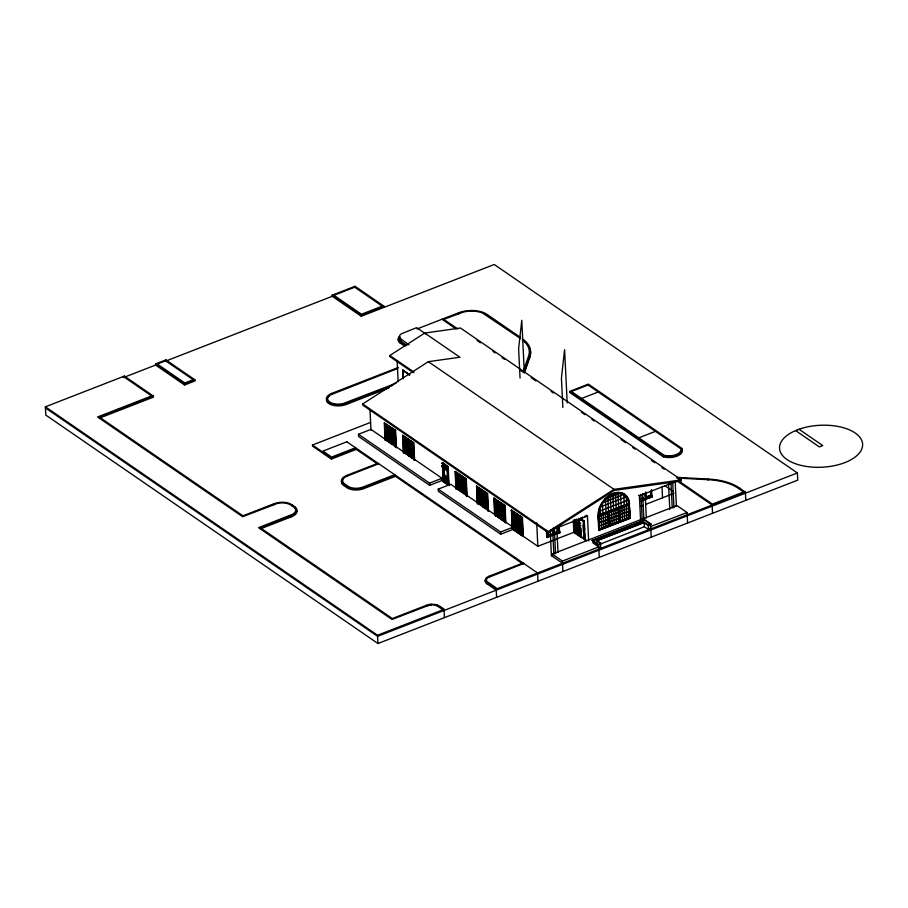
<?xml version="1.0" encoding="UTF-8"?>
<svg xmlns="http://www.w3.org/2000/svg" width="908" height="908" viewBox="0 0 908 908"><rect width="100%" height="100%" fill="white"/><g stroke="black" fill="none" stroke-linecap="round" stroke-linejoin="round"><path stroke-width="1.36" d="M598.905 515.438L599.178 511.669A18.41 13.257 -55.5 0 1 605.715 499.286L609.291 496.279A18.41 13.257 -55.5 0 1 628.313 500.331L628.938 503.747L598.905 515.438C597.918 506.664 604.694 497.471 612.855 493.997M523.417 370.861L528.456 356.367A45.979 23.199 -2.8 0 0 522.361 339.887M524.143 372.439L529.704 356.424A47.205 23.812 -2.8 0 0 523.439 339.513M524.654 372.201L529.761 357.514A47.205 23.812 -2.8 0 0 530.102 349.432M413.208 372.643L389.884 356.606L389.827 355.516L424.728 333.054L460.481 328.015L681.306 479.878L681.363 480.968L614.058 490.445L548.364 532.735L362.712 405.059L362.655 403.969L428.349 361.679L459.902 357.23L424.728 333.054M548.364 532.735L548.307 531.645L614.012 489.355L681.306 479.878M384.107 307.347L384.05 306.257L355.039 286.304L332.18 295.202L332.237 296.303L361.236 316.245L494.236 264.489L797.383 472.954L797.735 480.139L377.955 643.511L45.809 415.092L45.4 406.818L124.373 376.082L153.373 396.036L153.429 397.125L99.403 418.157M155.54 363.949L165.926 359.909L194.936 379.862L194.993 380.951L184.608 384.992L155.597 365.05L155.54 363.949L184.551 383.902L184.608 384.992M155.597 365.05L124.419 377.183L124.373 376.082M332.237 296.303L165.982 360.998L165.926 359.909M193.177 379.771L184.857 383.006L157.3 364.051L165.619 360.816L193.835 380.157M153.373 396.036L99.347 417.067L242.935 515.812L274.114 503.679A12.678 6.401 -2.8 0 1 291.752 504.632L294.657 506.619L294.714 507.72M184.551 383.902L194.936 379.862M332.18 295.202L361.191 315.155L384.05 306.257M417.044 328.957L458.608 312.772A20.294 10.238 -2.8 0 1 486.836 314.281L520.488 337.424M393.005 385.174L346.266 403.368A12.678 6.401 -2.8 0 1 328.628 402.414A12.678 6.401 -2.8 0 1 331.761 393.391L398.385 367.456M397.817 368.455L330.296 394.98A11.407 5.754 -2.8 0 0 329.672 402.017A11.407 5.754 -2.8 0 0 342.895 403.651L396.172 383.165M403.152 378.602L402.743 370.169L409.78 374.732M403.197 370.475L409.531 375.106M326.437 400.473A12.678 6.401 -2.8 0 0 346.323 404.457L389.157 387.784M376.922 463.545L356.311 449.369L331.375 459.085L312.522 446.112L312.466 445.022L370.555 422.413M384.288 422.992L395.582 430.381L384.288 422.992L385.14 440.448M358.467 434.262L370.941 429.405L442.014 478.278L442.117 480.468L429.643 485.326L358.581 436.442L358.467 434.262L429.541 483.135L429.643 485.326M385.764 440.528L385.321 424.297L394.98 430.948L395.774 447.042M394.98 430.948L384.981 424.433M312.466 445.022L331.318 457.984L356.265 448.28L394.696 474.714L362.224 487.346A10.748 5.425 -2.8 0 1 348.57 486.609L343.962 483.385A11.327 5.709 -2.8 0 1 346.391 476.394L378.738 463.738M403.334 452.979L402.823 435.375M403.958 453.058L403.515 436.827L413.174 443.467L413.9 458.222M402.482 435.511L413.764 442.911L402.823 435.284L403.674 452.842M403.175 436.964L413.174 443.467M523.11 564.084L395.479 476.303L364.301 488.436A12.02 6.061 -2.8 0 1 346.663 487.494L343.757 485.496L343.712 484.407A12.598 6.356 -2.8 0 1 346.845 475.372L378.012 463.239M569.668 391.393L588.373 384.107L681.919 448.45L681.976 449.539A12.36 6.242 -2.8 0 1 676.982 456.179A12.36 6.242 -2.8 0 1 663.271 456.826L569.725 392.483L569.668 391.393L663.226 455.725A12.36 6.242 -2.8 0 0 676.925 455.078A12.36 6.242 -2.8 0 0 681.919 448.45M581.585 398.464L598.213 391.995M296.939 510.75A12.678 6.401 -2.8 0 1 291.57 516.743L260.403 528.876L260.346 527.786L291.513 515.653A12.678 6.401 -2.8 0 0 294.657 506.619M343.712 484.407L346.606 486.404A12.02 6.061 -2.8 0 0 364.256 487.346L395.423 475.213L537.57 572.971L537.967 581.234M447.712 468.971L442.094 465.656L448.075 469.22L447.61 466.962L441.969 463.216L442.65 462.751L448.121 466.519L449.04 485.326M447.179 468.778L442.117 466.042L447.587 469.799L448.268 469.538M442.094 465.656L442.151 466.757L447.962 470.389L448.7 485.462L443.229 481.694L442.491 466.621M446.691 469.481L443.036 467.348L443.74 481.705L448.143 484.724L447.792 470.242L448.143 484.724M448.121 466.519L447.44 466.791L447.599 468.494L445.612 467.121L445.533 465.554M447.451 466.973L448.075 469.22M442.151 466.757L447.962 470.389M455.816 489.06L455.305 471.456L466.258 478.993L467.109 496.449M429.541 483.135L442.014 478.278M456.44 489.14L455.998 472.909L465.656 479.549L466.451 495.643M443.229 481.694L442.866 467.087M443.74 481.705L448.495 484.6M438.246 489.117L450.709 484.27L513.077 527.162L513.19 529.341L500.717 534.199L438.348 491.307L438.246 489.117L500.614 532.009L500.717 534.199M454.965 471.593L466.258 478.993M455.657 473.045L465.656 479.549M477.177 503.747L476.666 486.155L487.619 493.68L488.47 511.136M477.801 503.826L477.358 487.596L487.017 494.236L487.812 510.33M476.325 486.291L487.619 493.68M487.017 494.236L487.46 510.466M638.812 437.826L655.44 431.357M494.519 514.371L494.077 498.117L505.018 505.642L505.87 523.11M495.212 515.801L494.769 499.57L504.428 506.21L505.211 522.304M493.725 498.254L505.018 505.642M494.417 499.695L504.428 506.21M511.987 527.684L511.476 510.092L522.429 517.617L523.349 536.424L512.396 528.899M511.828 511.669L521.828 518.173L522.338 535.743L512.679 529.103L511.828 511.669L521.521 518.32L522.338 535.743M511.136 510.228L522.429 517.617M500.614 532.009L513.077 527.162M512.679 529.103L522.679 535.618M628.938 503.747C628.064 499.309 625.623 494.134 620.47 493.18L605.386 499.048L606.056 512.305M550.838 530.215L587.442 515.971L588.656 540.839M677.3 480.99L639.391 495.745L640.605 520.522M598.565 515.199L628.62 503.52M551.088 534.006L547.762 535.3L547.569 531.475M584.707 530.363L584.241 520.965L584.82 539.897L584.831 533.053M640.219 499.321L643.545 498.027M579.066 520.795L578.964 518.661L583.651 521.521L584.173 532.258M551.281 534.301L547.433 535.799L547.218 531.6M598.747 530.295L629.925 518.162L629.221 503.815L598.054 515.948L598.747 530.295L630.231 518.389L629.21 503.826A19.023 13.699 -55.5 0 0 614.875 492.828A19.023 13.699 -55.5 0 0 598.372 511.51L598.054 515.948L598.792 516.38L608.371 512.657L609.132 526.254M641.161 499.321L643.727 498.322M645.997 497.436C659.548 490.365 641.854 503.804 645.792 493.237M550.112 534.88L547.547 535.879L547.342 531.679M558.795 531.509L553.664 533.507L558.795 531.509L558.397 525.823M640.004 499.899L643.851 498.401M608.439 511.908L609.177 512.339L618.757 508.616L619.097 521.873L619.846 522.429L619.143 508.083M619.517 522.214L618.825 507.867L619.562 508.298L628.824 504.349L629.482 517.832L630.231 518.389M546.593 531.293L546.854 536.719L559.895 532.031L559.93 532.746L557.399 533.734M640.583 500.24L643.114 499.252M645.656 498.265L652.353 496.052L652.387 496.767L640.98 501.205M546.854 536.719L559.895 532.031M640.935 500.49L652.353 496.052M546.434 530.533L546.775 537.354L550.577 535.879M553.108 534.891L559.93 532.746M640.492 500.876L643.034 499.888M645.565 498.901L652.387 496.767M546.775 537.354L554.856 534.721M599.178 519.671L607.702 516.346M609.563 515.63L618.087 512.305M619.948 511.579L628.472 508.264M512.282 528.728L537.842 546.298L574.208 532.145L581.869 537.423M640.458 506.46L643.046 505.359M645.656 504.439L673.974 493.316M581.983 537.23L574.492 532.451L573.901 520.386M599.484 525.857L608.008 522.531M609.87 521.805L618.393 518.491M620.255 517.764L628.779 514.45M599.076 530.522L598.372 516.164L629.528 504.042A19.023 13.688 -55.5 0 0 613.15 493.691A19.023 13.688 -55.5 0 0 598.361 516.175L599.121 529.648L608.712 525.914L609.461 526.47L608.757 512.123M619.097 521.873L609.506 525.607L619.415 522.089M629.482 517.832L619.892 521.567L629.8 518.048M599.121 529.648L609.03 526.141M496.233 590.166L486.801 583.685L486.745 582.595A8.876 4.483 -2.8 0 1 488.947 576.274L523.065 562.994M584.309 534.937L584.15 539.091L583.299 521.657M523.791 563.493L488.209 577.499A7.593 3.836 -2.8 0 0 486.881 581.324L497.221 588.668M562.506 563.266L552.348 556.275L552.246 554.096L676.925 505.563L687.084 512.543L687.594 523.008M592.243 540.351L644.896 519.853L650.934 524.007L648.187 525.46L644.078 522.633L596.953 540.601L601.062 543.427L598.315 544.868L592.243 540.351L598.417 544.562L598.871 549.102M592.266 540.714L644.907 520.216L650.957 524.381M444.455 617.633L444.046 609.359C439.472 604.921 432.696 602.787 426.624 605.216L392.335 618.552L260.346 527.786M631.82 525.573L592.856 540.737L592.958 542.927L598.758 546.922L599.28 557.376M634.42 524.563L643.511 521.022M596.386 540.93L644.181 522.327M650.82 528.887L648.505 529.534L644.396 526.708L598.315 544.868M650.934 524.007L648.164 525.096L648.505 529.534M552.246 554.096L562.393 561.076L598.758 546.922M650.469 526.538L687.084 512.543M598.633 548.943L600.71 548.137L600.494 543.756L597.407 541.633M45.4 406.818L377.546 635.248L444.046 609.359M486.745 582.595L496.177 589.076L745.377 492.091L745.786 500.353M797.383 472.954L377.603 636.338L45.457 407.919M677.13 477.392L708.013 479.049A47.205 23.812 -2.8 0 1 739.577 488.095L745.377 492.091M678.492 478.119L707.775 479.685A45.979 23.199 -2.8 0 1 738.545 488.504L743.618 491.988L712.44 504.122L678.923 481.081M799.063 429.28L822.773 445.59L819.368 446.918L795.646 430.608M520.602 338.627L482.443 312.965A19.011 9.591 -2.8 0 0 463.75 311.966L443.751 319.344L457.643 328.9M477.052 340.466L480.457 342.804M492.93 351.385L495.201 352.951M502.113 357.695L504.439 359.296M520.772 370.532L524.268 372.938M531.271 377.751L535.936 380.963M551.099 391.382L553.426 392.994M581.426 412.243L584.922 414.65M591.925 419.462L594.252 421.062M621.083 439.517L625.748 442.729M632.751 447.542L635.078 449.142M651.411 460.379L654.906 462.785M661.909 467.597L664.247 469.198M676.562 477.676L678.798 479.208M441.992 319.253L455.907 328.821M677.311 481.092L712.122 505.03L712.53 513.292M664.735 485.598L672.919 491.217M425.682 333.894L416.624 327.674L401.415 333.781A8.864 4.472 -2.8 0 0 399.872 338.241L409.077 344.858M400.28 337.004A8.864 4.472 -2.8 0 0 399.974 340.432L406.863 345.449M399.123 336.766A10.147 5.119 -2.8 0 0 399.997 341.839L405.797 345.834M428.349 361.679L614.012 489.355L614.058 490.445M399.179 337.855A10.147 5.119 -2.8 0 0 400.042 342.929L404.684 346.13M615.42 493.339L616.18 508.366M626.645 504.269L626.282 496.846L600.154 507.005L600.54 514.45M610.29 495.359L611.027 510.375M624.239 505.2L623.717 494.485L602.39 502.782L602.935 513.519M647.029 522.055L650.366 524.347L650.582 528.717M621.14 506.437L620.47 493.18M648.289 525.153L644.056 522.27L644.396 526.708M389.827 355.516L414.059 372.178M613.581 509.354L612.832 493.986L620.493 493.192A18.421 13.268 -55.5 0 1 627.995 500.104L598.837 511.431A18.421 13.268 -55.5 0 1 605.386 499.071M402.743 370.169L409.519 374.834M608.371 512.657L608.712 525.914M582.051 519.455L584.241 520.965M578.964 518.661L581.154 520.159M576.625 519.115L578.816 520.613L578.702 518.479M576.659 519.841L578.85 521.351L579.542 535.55M580.745 523.394L579.565 522.588L580.155 534.562L581.324 535.368L580.972 528.184L579.803 527.378M575.048 521.805L578.578 524.222M579.69 524.983L580.859 525.789M575.173 524.188L578.691 526.617M596.976 540.964L601.085 543.79M575.286 526.583L578.816 529.012M579.917 529.773L581.097 530.578M575.4 528.978L578.929 531.407M580.03 532.167L581.211 532.973M585.161 539.681L586.114 540.328M586.489 540.68L574.219 532.236L573.742 522.509M581.529 537.649L573.867 532.372L573.277 520.284M552.563 533.802L552.541 531.078M362.655 403.969L548.307 531.645M447.962 466.78L442.491 463.012L442.605 465.452M477.018 487.732L486.711 494.372M412.97 445.749L408.6 442.741L408.498 440.596M465.452 481.83L461.082 478.822L460.98 476.677M486.813 496.517L482.443 493.509L482.341 491.376M504.224 508.48L499.854 505.484L499.74 503.338M521.623 520.454L517.254 517.447L517.151 515.313M413.004 446.475L408.634 443.467L409.27 456.384M465.486 482.557L461.116 479.549L461.752 492.465M486.847 497.244L482.477 494.236L483.113 507.152M504.258 509.218L499.888 506.21L500.512 519.126M521.657 521.181L517.288 518.173L517.98 532.383M386.388 431.221L389.918 433.638M391.019 434.399L394.549 436.827M404.582 443.74L408.101 446.169M409.213 446.929L412.731 449.346M457.065 479.821L460.594 482.25M461.695 483.011L465.225 485.428M478.425 494.508L481.955 496.937M483.056 497.697L486.586 500.126M495.836 506.482L499.355 508.911M500.467 509.672L503.985 512.089M513.236 518.457L516.765 520.874M517.866 521.635L521.396 524.064M386.502 433.615L390.031 436.033M391.144 436.793L394.662 439.222M404.696 446.134L408.225 448.563M409.326 449.324L412.856 451.741M457.178 482.216L460.708 484.645M461.809 485.405L465.339 487.823M478.539 496.903L482.069 499.332M483.169 500.092L486.699 502.521M495.95 508.877L499.479 511.306M500.58 512.067L504.11 514.484M513.349 520.851L516.879 523.269M517.98 524.029L521.51 526.458M386.626 436.01L390.145 438.428M391.257 439.188L394.787 441.617M404.809 448.529L408.339 450.958M409.44 451.719L412.97 454.136M457.303 484.611L460.821 487.04M461.934 487.8L465.452 490.218M478.664 499.298L482.182 501.727M483.294 502.487L486.813 504.916M496.063 511.272L499.593 513.701M500.694 514.461L504.224 516.879M513.474 523.246L516.992 525.664M518.105 526.424L521.623 528.853M386.74 438.405L390.27 440.823M391.371 441.583L394.901 444.012M404.934 450.924L408.452 453.353M409.565 454.114L413.083 456.531M457.416 487.006L460.946 489.435M462.047 490.195L465.577 492.613M478.777 501.693L482.307 504.122M483.408 504.882L486.938 507.311M496.188 513.667L499.706 516.096M500.819 516.856L504.337 519.274M513.587 525.641L517.117 528.059M518.218 528.819L521.748 531.248M441.401 479.98L449.539 485.576M443.013 609.767L436.589 605.591A7.593 3.836 -2.8 0 0 429.109 605.193L392.018 619.46L258.576 527.696L292.978 514.053A11.407 5.754 -2.8 0 0 294.975 508.31A30.463 15.368 -2.8 0 0 288.699 503.997A11.407 5.754 -2.8 0 0 277.485 503.395L242.629 516.72L97.587 416.976L151.613 395.945L123.329 376.491L123.386 377.58M739.577 488.095L739.634 489.185M708.013 479.049L708.07 480.139M675.189 481.535L676.403 506.403M672.726 482.897L673.94 507.765M671.023 483.158L672.238 508.026M668.572 484.509L669.786 509.377M663.226 455.725L663.271 456.826M662 486.813L662.534 497.868M651.569 489.616L651.91 496.438M651.036 491.319L651.252 495.518M650.923 491.239L651.127 495.439M650.571 491.387L650.764 495.212L646.326 496.937L646.144 493.112M650.718 526.697L651.229 537.161M645.838 491.92L646.121 497.516M646.337 518.105L645.123 493.237A1.271 0.636 -2.8 0 1 644.067 493.85A1.271 0.636 -2.8 0 1 642.705 493.532M642.671 494.599L643.885 519.467M640.969 494.86L642.183 519.728M626.202 506.131L626.486 512.067M626.497 512.316L626.792 518.252M624.068 506.959L624.352 512.895M624.364 513.145L624.659 519.081M621.935 507.788L622.23 513.724M622.241 513.973L622.525 519.909M619.562 508.298L620.221 521.782M617.962 493.078L618.654 507.402M615.817 510.171L616.101 516.107M616.112 516.357L616.407 522.293M613.683 511L613.967 516.936M613.978 517.185L614.273 523.121M611.549 511.828L611.844 517.764M611.856 518.014L612.14 523.95M609.177 512.339L609.835 525.823M607.849 497.005L608.542 511.34M605.432 514.212L605.715 520.148M605.727 520.398L606.022 526.334M603.298 515.04L603.582 520.976M603.604 521.226L603.888 527.162M601.164 515.869L601.459 521.805M601.471 522.055L601.754 527.991M598.792 516.38L599.45 529.863M583.095 525.017L583.447 532.202M579.497 519.228L579.576 520.942M579.111 521.521L579.803 535.731M577.284 521.022L577.874 532.996M576.694 532.19L576.115 520.216L578.464 521.828L579.043 533.802L575.524 531.373L574.934 519.41M574.537 519.637L575.173 532.542M574.253 520.25L574.843 532.315M567.205 402.936L564.594 349.705L561.428 378.08L562.869 407.499M562.393 561.076L562.903 571.529M559.271 526.368L559.544 531.782M559.124 525.607L559.453 532.417M558.057 526.095L558.307 531.191L553.869 532.917L553.619 527.82M556.797 527.616L558.023 552.484M554.277 527.582L555.56 553.835M553.46 529.296L553.664 533.507L553.335 529.216M552.643 529.228L553.857 554.096M550.259 531.963L551.406 555.458M547.218 536.969L547.252 537.684M529.704 356.424L529.761 357.514M536.696 522.894L537.842 546.298M524.313 372.087L521.782 320.263L518.616 348.627L520.057 378.046M522.077 517.753L522.997 536.56M520.102 520.863L520.693 532.837M518.922 520.046L519.512 532.02M516.89 515.131L516.992 517.265L512.623 514.269L512.521 512.123M517.73 532.202L517.027 518.003L512.657 514.995L513.349 529.194M515.472 517.673L516.05 529.648M514.291 516.868L514.881 528.842M512.169 511.533L513.031 528.967M511.476 510.092L512.271 526.209M504.678 505.779L505.461 521.896M504.076 506.346L504.871 522.441M502.691 508.889L503.282 520.863M501.522 508.083L502.101 520.057M499.479 503.157L499.593 505.302L495.223 502.294L495.11 500.149M500.251 518.945L499.627 506.028L495.257 503.021L495.881 515.937M498.061 505.699L498.651 517.673M496.892 504.893L497.471 516.868L499.831 518.491L499.241 506.516L495.711 504.088L496.301 516.062M494.769 499.57L495.552 515.665M494.077 498.117L494.86 514.234M496.177 589.076L496.585 597.35M487.267 493.816L488.118 511.272M487.051 509.706L486.461 497.732L482.942 495.303L483.521 507.277L485.882 508.889L485.292 496.914M488.947 576.274L489.003 577.363M484.112 496.109L484.702 508.083M482.08 491.194L482.182 493.328L477.812 490.32L477.71 488.186M482.852 506.97L482.216 494.054L477.846 491.058L478.482 503.963M482.42 506.516L481.83 494.542L478.312 492.113L478.891 504.088M480.661 493.736L481.24 505.711L480.071 504.905L479.481 492.93M477.358 487.596L478.153 503.69M476.666 486.155L477.46 502.272M458.608 312.772L458.665 313.873M465.906 479.118L466.757 496.585M465.316 479.685L466.099 495.779M465.691 495.008L465.1 483.033L461.582 480.616L462.161 492.59M463.931 482.227L464.521 494.202L463.341 493.396L462.751 481.422M460.719 476.496L460.821 478.641L456.452 475.633L456.349 473.499M461.491 492.284L460.855 479.367L456.486 476.359L457.121 489.276M459.3 479.049L459.879 491.012L461.06 491.83L460.469 479.855L456.951 477.426L457.53 489.401L458.71 490.207L458.12 478.232M455.998 472.909L456.792 489.003M455.305 471.456L456.1 487.573M447.882 468.903L447.792 466.905L441.969 463.216M447.565 469.425L447.621 470.514M445.329 465.407L445.408 466.973L443.41 465.611L443.331 464.045M443.149 465.645L443.047 463.636L442.979 465.713M443.388 467.211L444.091 481.569M442.65 462.751L442.798 465.77M437.418 605.069L437.463 606.158M435.465 604.501L435.511 605.602M430.937 604.263L430.994 605.352M428.678 604.603L428.735 605.693M426.624 605.216L426.681 606.306M413.764 442.82L414.627 460.367M413.424 443.047L414.275 460.504M412.822 443.603L413.617 459.698M411.449 446.146L412.028 458.12M410.268 445.34L410.859 457.314M408.237 440.425L408.339 442.559L403.969 439.551L403.856 437.418M409.009 456.202L408.373 443.286L404.003 440.278L404.627 453.194M406.818 442.968L407.397 454.942L408.577 455.748L407.987 443.774L404.457 441.345L405.047 453.319L406.228 454.125L405.638 442.151M403.004 370.067L403.334 378.681M400.973 339.286L401.075 341.465M399.997 341.839L400.042 342.929M403.515 436.827L404.298 452.922M397.136 361.112L398.147 381.769M395.57 430.29L396.433 447.848M395.23 430.517L396.024 446.634M395.445 446.861L394.81 433.945L390.44 430.948L391.076 443.853M395.423 447.167L394.639 431.073L394.776 433.218L390.406 430.21L390.304 428.077M395.423 475.213L395.479 476.303M393.255 433.627L393.845 445.601L395.014 446.407L394.435 434.433L390.905 432.004L391.484 443.978M392.074 432.821L392.665 444.795M390.043 427.895L390.145 430.04L385.775 427.032L385.673 424.887M390.815 443.683L390.179 430.767L385.809 427.759L386.445 440.675M388.624 430.437L389.214 442.412M387.444 429.632L388.034 441.606L390.383 443.218L389.804 431.243L386.275 428.826L386.853 440.8M385.321 424.297L386.116 440.391M384.629 422.765L385.491 440.312M369.965 409.565L370.975 430.222M377.546 635.248L377.955 643.511M361.191 315.155L361.236 316.245M355.039 286.304L355.096 287.405M364.256 487.346L364.301 488.436M353.927 400.383L353.984 401.472M356.265 448.28L356.311 449.369M346.266 403.368L346.323 404.457M346.845 475.372L346.901 476.473M346.606 486.404L346.663 487.494M331.761 393.391L331.817 394.481M331.318 457.984L331.375 459.085M291.752 504.632L291.809 505.722M291.513 515.653L291.57 516.743M289.436 516.459L289.493 517.56M274.114 503.679L274.171 504.78M629.221 503.815L629.902 518.173M586.046 515.29A1.271 0.636 -2.8 0 1 586.534 516.3A1.271 0.636 -2.8 0 1 584.446 516.209M552.552 556.105A1.271 0.636 -2.8 0 1 551.633 555.14M552.541 528.91A1.271 0.636 -2.8 0 1 552.575 529.398M551.599 529.841A1.271 0.636 -2.8 0 1 550.94 529.841M640.685 494.395A1.271 0.636 -2.8 0 1 640.515 495.303A1.271 0.636 -2.8 0 1 638.733 495.291M556.275 527.049A1.271 0.636 -2.8 0 1 556.468 528.002A1.271 0.636 -2.8 0 1 554.561 528.047M675.109 481.705A1.271 0.636 -2.8 0 1 673.804 482.171A1.271 0.636 -2.8 0 1 672.669 481.683M582.425 517.072A1.271 0.636 -2.8 0 1 582.255 517.98A1.271 0.636 -2.8 0 1 580.473 517.957M670.501 482.591A1.271 0.636 -2.8 0 1 670.569 483.612A1.271 0.636 -2.8 0 1 668.617 483.453M523.496 340.602A47.205 23.812 -2.8 0 1 525.096 341.953M528.728 346.323A47.205 23.812 -2.8 0 1 529.523 347.855M327.595 397.171A12.678 6.401 -2.8 0 1 329.377 395.695M343.757 485.496A12.598 6.356 -2.8 0 1 342.645 479.152M486.801 583.685A8.876 4.483 -2.8 0 1 485.337 580.382M797.281 429.893L793.036 431.765A41.609 20.997 -2.8 0 0 805.101 466.235A41.609 20.997 -2.8 0 0 862.6 443.853A41.609 20.997 -2.8 0 0 801.934 428.292L797.281 429.893M354.722 287.212L333.94 295.304L361.498 314.247L382.279 306.166L354.722 287.212M346.833 441.799L322.93 451.094L331.636 457.087L355.539 447.78L346.833 441.799M588.055 385.015L571.427 391.484L664.077 455.203L665.836 455.589A11.089 5.596 -2.8 0 0 680.932 449.71L680.705 448.722L588.055 385.015M607.554 513.383L599.03 516.697L599.325 522.633L607.849 519.319L607.554 513.383M617.939 509.343L609.416 512.657L609.711 518.593L618.235 515.279L617.939 509.343M628.325 505.302L619.801 508.616L620.096 514.552L628.62 511.238L628.325 505.302M607.861 519.569L599.337 522.883L599.632 528.819L608.144 525.505L607.861 519.569M618.246 515.528L609.722 518.843L610.017 524.779L618.53 521.464L618.246 515.528M628.631 511.488L620.107 514.802L620.402 520.738L628.915 517.424L628.631 511.488M389.532 427.747L386.206 425.466L386.286 427.18L389.623 429.461L389.532 427.747M394.163 430.937L390.837 428.644L390.917 430.358L394.254 432.651L394.163 430.937M407.726 440.278L404.389 437.985L404.48 439.699L407.805 441.992L407.726 440.278M412.357 443.456L409.02 441.174L409.111 442.888L412.436 445.17L412.357 443.456M460.208 476.359L456.883 474.067L456.962 475.781L460.288 478.073L460.208 476.359M464.839 479.538L461.514 477.256L461.593 478.959L464.93 481.251L464.839 479.538M481.569 491.046L478.244 488.754L478.323 490.468L481.649 492.76L481.569 491.046M486.2 494.236L482.874 491.943L482.954 493.657L486.291 495.95L486.2 494.236M498.98 503.021L495.643 500.728L495.723 502.442L499.06 504.734L498.98 503.021M503.611 506.199L500.274 503.906L500.365 505.62L503.69 507.913L503.611 506.199M516.38 514.984L513.054 512.691L513.134 514.405L516.459 516.697L516.38 514.984M521.01 518.173L517.685 515.88L517.764 517.594L521.101 519.887L521.01 518.173M412.618 446.952L409.088 444.534L409.678 456.508L413.208 458.926L412.618 446.952M503.872 509.694L500.342 507.277L500.932 519.251L504.462 521.669L503.872 509.694M516.641 518.479L513.122 516.062L513.701 528.036L517.231 530.454L516.641 518.479M521.283 521.669L517.753 519.24L518.332 531.214L521.862 533.643L521.283 521.669M447.122 470.787L444.148 468.744L444.455 474.941L447.428 476.984L447.122 470.787M445.726 476.779L444.5 475.951L444.727 480.411L445.941 481.251L445.726 476.779M447.36 477.914L446.134 477.075L446.361 481.535L447.576 482.375L447.36 477.914"/></g></svg>
